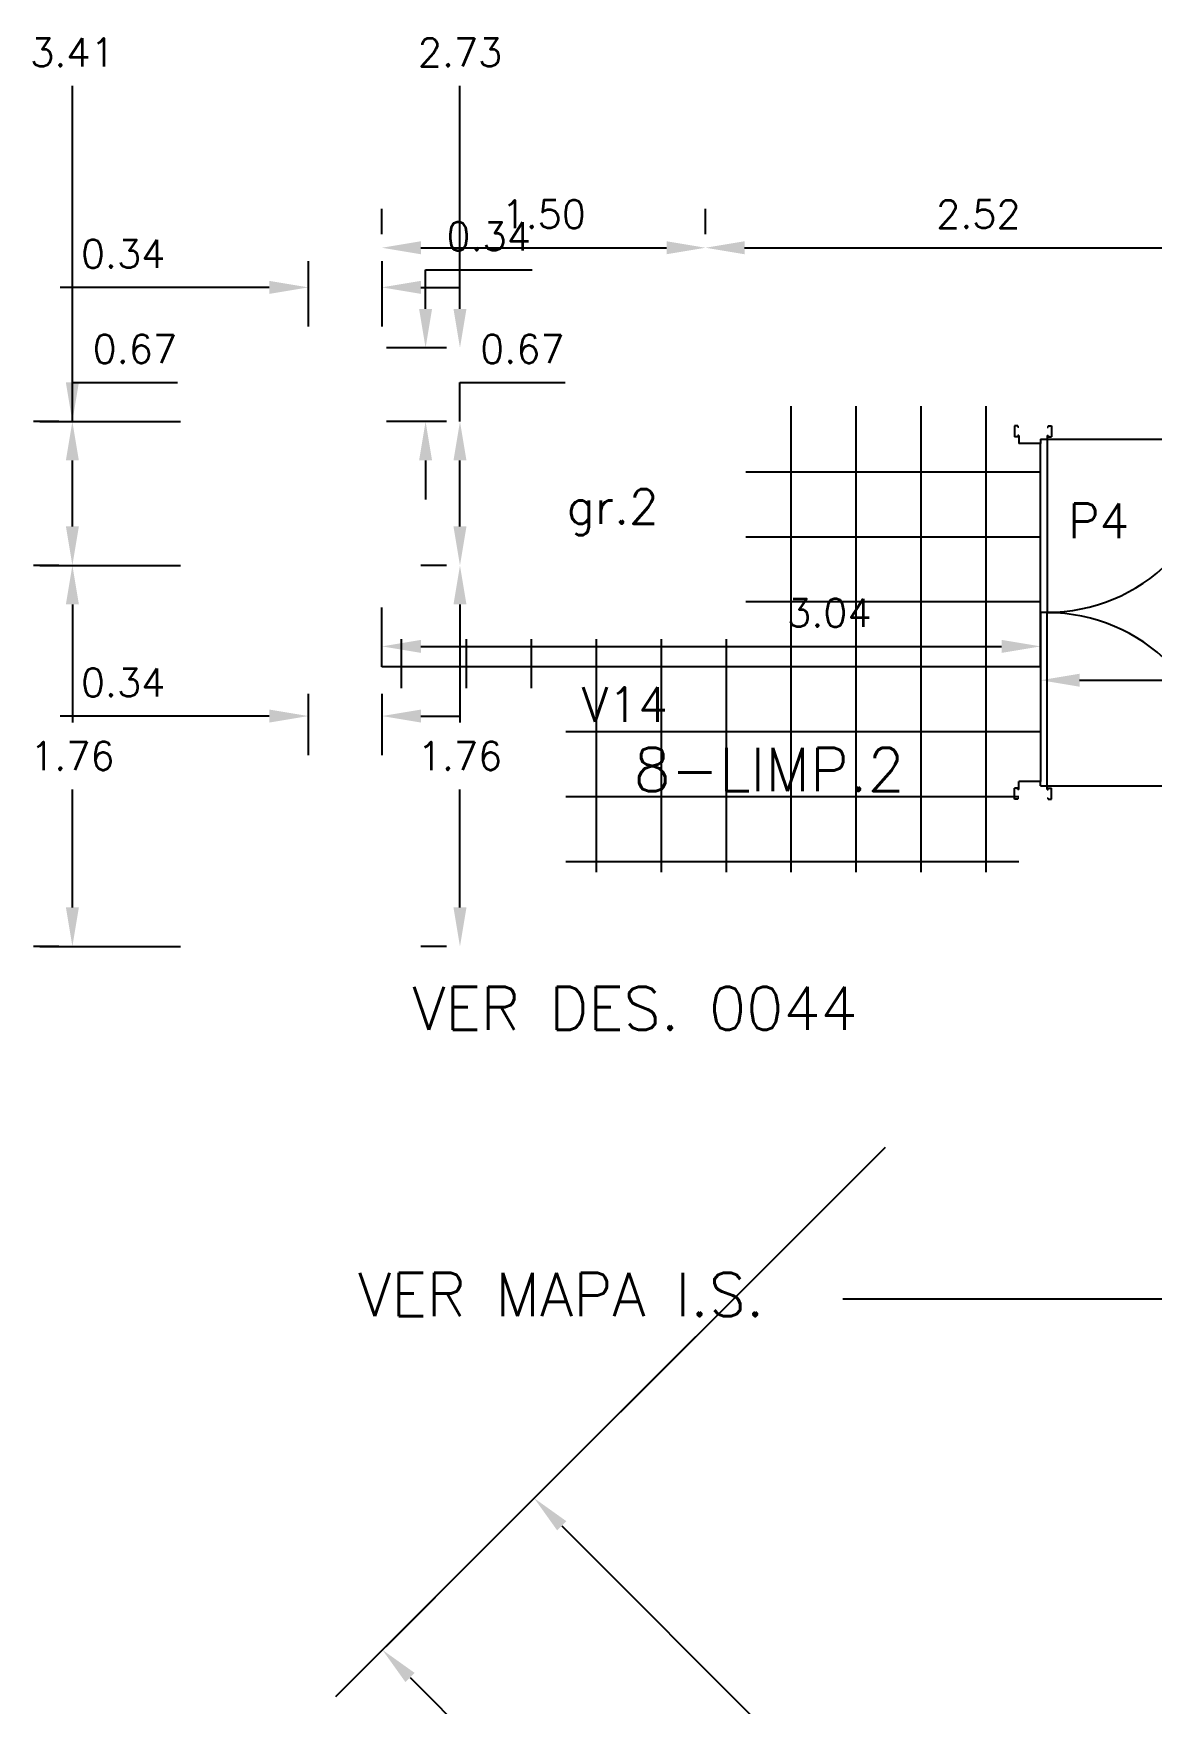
# Model space of a CAD drawing. Extents: x 19.8 to 90.6, y 5.5 to 74.
# Drawn here: x 19.97 to 25.14, y 34.26 to 41.97 of the extents above; entities that cross this region are included whole.
import ezdxf

# ---------------------------------------------------------------- set-up
doc = ezdxf.new("R2010")
doc.units = 0
doc.header["$MEASUREMENT"] = 0
doc.linetypes.add('Default', pattern=[0])
doc.linetypes.add('Solid', pattern=[0])
doc.layers.get('DEFPOINTS').update_dxf_attribs({"linetype": 'Solid'})
for name, color, linetype in [('Dimensions (COTAS)', 212, 'Solid'), ('Text O', 212, 'Default'), ('VAO', 132, 'Default')]:
    doc.layers.add(name, color=color, linetype=linetype)
doc.layers.add('PAVM', color=8, linetype='Continuous', plot=False)
doc.styles.add('Simplex', font='SIMPLEX.SHX')
doc.dimstyles.get("Standard").update_dxf_attribs({"dimtxt": 0.13, "dimasz": 0.18, "dimexe": 0.18, "dimexo": 0.0625, "dimgap": 0.09, "dimtad": 1, "dimtih": 1, "dimtoh": 1, "dimzin": 0, "dimdsep": 46, "dimtxsty": 'Simplex', "dimcen": 0.09, "dimadec": 0, "dimazin": 0, "dimtfac": 1, "dimtofl": 0, "dimtmove": 0, "dimatfit": 3, "dimfxl": 1, "dimtolj": 1, "dimtzin": 0, "dimarcsym": 0})

# ---------------------------------------------------------------- blocks, each defined once
blk = doc.blocks.new('*D20')
at = {"layer": 'DEFPOINTS', "color": 0, "transparency": 16777216}
for p in [(23.9492, 36.8731), (21.5836, 34.5076), (50.4657, 10.3566)]:
    blk.add_point(p, dxfattribs=at)
at = {"layer": 'Dimensions (COTAS)', "color": 0, "lineweight": -2, "transparency": 16777216}
for p, q in [((23.905, 36.8289), (21.4563, 34.3803)), ((21.7109, 34.3803), (34.6869, 21.4043)), ((47.9728, 8.1183), (34.9969, 21.0943)), ((50.4215, 10.3124), (47.9728, 7.8638))]:
    blk.add_line(p, q, dxfattribs=at)
at = {"layer": 'Dimensions (COTAS)', "color": 0, "transparency": 16777216}
for points in [[(21.7321, 34.4015), (21.6897, 34.3591), (21.5836, 34.5076)], [(47.9941, 8.1395), (47.9516, 8.0971), (48.1001, 7.9911)]]:
    blk.add_solid(points, dxfattribs=at)
at = {"layer": 'Dimensions (COTAS)', "color": 0, "transparency": 16777216, "insert": (34.8419, 21.2493), "char_height": 0.13, "attachment_point": 5, "rotation": 270, "style": 'Simplex'}
blk.add_mtext('\\A1;37.50', dxfattribs=at)
blk = doc.blocks.new('*D84')
at = {"layer": 'DEFPOINTS', "color": 0, "transparency": 16777216}
for p in [(24.6237, 39.1431), (21.581, 38.9868), (24.6237, 38.9868)]:
    blk.add_point(p, dxfattribs=at)
at = {"layer": 'Dimensions (COTAS)', "color": 0, "lineweight": -2, "transparency": 16777216}
for p, q in [((21.581, 39.0493), (21.581, 39.3231)), ((24.6237, 39.0493), (24.6237, 39.3231)), ((21.761, 39.1431), (24.4437, 39.1431))]:
    blk.add_line(p, q, dxfattribs=at)
at = {"layer": 'Dimensions (COTAS)', "color": 0, "transparency": 16777216}
for points in [[(21.761, 39.1731), (21.761, 39.1131), (21.581, 39.1431)], [(24.4437, 39.1731), (24.4437, 39.1131), (24.6237, 39.1431)]]:
    blk.add_solid(points, dxfattribs=at)
at = {"layer": 'Dimensions (COTAS)', "color": 0, "transparency": 16777216, "insert": (23.6478, 39.2981), "char_height": 0.13, "attachment_point": 5, "style": 'Simplex'}
blk.add_mtext('\\A1;3.04', dxfattribs=at)
blk = doc.blocks.new('*D85')
at = {"layer": 'DEFPOINTS', "color": 0, "transparency": 16777216}
for p in [(23.076, 40.9845), (25.596, 40.9845), (25.596, 40.9845)]:
    blk.add_point(p, dxfattribs=at)
at = {"layer": 'Dimensions (COTAS)', "color": 0, "lineweight": -2, "transparency": 16777216}
for p, q in [((23.076, 41.047), (23.076, 41.1645)), ((25.596, 41.047), (25.596, 41.1645)), ((23.256, 40.9845), (25.416, 40.9845))]:
    blk.add_line(p, q, dxfattribs=at)
at = {"layer": 'Dimensions (COTAS)', "color": 0, "transparency": 16777216}
for points in [[(23.256, 41.0145), (23.256, 40.9545), (23.076, 40.9845)], [(25.416, 41.0145), (25.416, 40.9545), (25.596, 40.9845)]]:
    blk.add_solid(points, dxfattribs=at)
at = {"layer": 'Dimensions (COTAS)', "color": 0, "transparency": 16777216, "insert": (24.336, 41.1395), "char_height": 0.13, "attachment_point": 5, "style": 'Simplex'}
blk.add_mtext('\\A1;2.52', dxfattribs=at)
blk = doc.blocks.new('*D88')
at = {"layer": 'DEFPOINTS', "color": 0, "transparency": 16777216}
for p in [(23.9492, 36.8731), (22.2844, 35.2083), (29.2525, 31.5698)]:
    blk.add_point(p, dxfattribs=at)
at = {"layer": 'Dimensions (COTAS)', "color": 0, "lineweight": -2, "transparency": 16777216}
for p, q in [((23.905, 36.8289), (22.1571, 35.081)), ((22.4117, 35.081), (24.781, 32.7117)), ((27.4604, 30.0323), (25.091, 32.4017)), ((29.2083, 31.5256), (27.4604, 29.7777))]:
    blk.add_line(p, q, dxfattribs=at)
at = {"layer": 'Dimensions (COTAS)', "color": 0, "transparency": 16777216}
for points in [[(22.4329, 35.1023), (22.3904, 35.0598), (22.2844, 35.2083)], [(27.4816, 30.0535), (27.4392, 30.0111), (27.5877, 29.905)]]:
    blk.add_solid(points, dxfattribs=at)
at = {"layer": 'Dimensions (COTAS)', "color": 0, "transparency": 16777216, "insert": (24.936, 32.5567), "char_height": 0.13, "attachment_point": 5, "rotation": 270, "style": 'Simplex'}
blk.add_mtext('\\A1;7.50', dxfattribs=at)
blk = doc.blocks.new('*D89')
at = {"layer": 'DEFPOINTS', "color": 0, "transparency": 16777216}
for p in [(21.9416, 43.2521), (21.9416, 43.2521), (21.9416, 40.5221)]:
    blk.add_point(p, dxfattribs=at)
at = {"layer": 'Dimensions (COTAS)', "color": 0, "lineweight": -2, "transparency": 16777216}
for p, q in [((21.8791, 43.2521), (21.7616, 43.2521)), ((21.9416, 43.0721), (21.9416, 42.0421)), ((21.9416, 40.7021), (21.9416, 41.7321)), ((21.8791, 40.5221), (21.7616, 40.5221))]:
    blk.add_line(p, q, dxfattribs=at)
at = {"layer": 'Dimensions (COTAS)', "color": 0, "transparency": 16777216}
for points in [[(21.9116, 43.0721), (21.9716, 43.0721), (21.9416, 43.2521)], [(21.9116, 40.7021), (21.9716, 40.7021), (21.9416, 40.5221)]]:
    blk.add_solid(points, dxfattribs=at)
at = {"layer": 'Dimensions (COTAS)', "color": 0, "transparency": 16777216, "insert": (21.9416, 41.8871), "char_height": 0.13, "attachment_point": 5, "style": 'Simplex'}
blk.add_mtext('\\A1;2.73', dxfattribs=at)
blk = doc.blocks.new('*D90')
at = {"layer": 'DEFPOINTS', "color": 0, "transparency": 16777216}
for p in [(20.1514, 43.5921), (20.1514, 43.5921), (20.1514, 40.1821)]:
    blk.add_point(p, dxfattribs=at)
at = {"layer": 'Dimensions (COTAS)', "color": 0, "lineweight": -2, "transparency": 16777216}
for p, q in [((20.0889, 43.5921), (19.9714, 43.5921)), ((20.1514, 43.4121), (20.1514, 42.0421)), ((20.1514, 40.3621), (20.1514, 41.7321)), ((20.0889, 40.1821), (19.9714, 40.1821))]:
    blk.add_line(p, q, dxfattribs=at)
at = {"layer": 'Dimensions (COTAS)', "color": 0, "transparency": 16777216}
for points in [[(20.1214, 43.4121), (20.1814, 43.4121), (20.1514, 43.5921)], [(20.1214, 40.3621), (20.1814, 40.3621), (20.1514, 40.1821)]]:
    blk.add_solid(points, dxfattribs=at)
at = {"layer": 'Dimensions (COTAS)', "color": 0, "transparency": 16777216, "insert": (20.1514, 41.8871), "char_height": 0.13, "attachment_point": 5, "style": 'Simplex'}
blk.add_mtext('\\A1;3.41', dxfattribs=at)
blk = doc.blocks.new('L')
at = {"color": 0}
blk.add_line((0, 0.15), (0, -0.5), dxfattribs=at)
blk = doc.blocks.new('*D92')
at = {"layer": 'DEFPOINTS', "color": 0, "transparency": 16777216}
for p in [(21.241, 40.9845), (21.581, 40.9845), (21.581, 40.8015)]:
    blk.add_point(p, dxfattribs=at)
at = {"layer": 'Dimensions (COTAS)', "color": 0, "lineweight": -2, "transparency": 16777216}
for p, q in [((21.241, 40.922), (21.241, 40.6215)), ((21.581, 40.922), (21.581, 40.6215)), ((21.061, 40.8015), (20.0948, 40.8015)), ((21.761, 40.8015), (21.941, 40.8015))]:
    blk.add_line(p, q, dxfattribs=at)
at = {"layer": 'Dimensions (COTAS)', "color": 0, "transparency": 16777216}
for points in [[(21.061, 40.8315), (21.061, 40.7715), (21.241, 40.8015)], [(21.761, 40.8315), (21.761, 40.7715), (21.581, 40.8015)]]:
    blk.add_solid(points, dxfattribs=at)
at = {"layer": 'Dimensions (COTAS)', "color": 0, "transparency": 16777216, "insert": (20.386, 40.9565), "char_height": 0.13, "attachment_point": 5, "style": 'Simplex'}
blk.add_mtext('\\A1;0.34', dxfattribs=at)
blk = doc.blocks.new('*D93')
at = {"layer": 'DEFPOINTS', "color": 0, "transparency": 16777216}
for p in [(21.241, 38.9868), (21.581, 38.9868), (21.581, 38.8213)]:
    blk.add_point(p, dxfattribs=at)
at = {"layer": 'Dimensions (COTAS)', "color": 0, "lineweight": -2, "transparency": 16777216}
for p, q in [((21.241, 38.9243), (21.241, 38.6413)), ((21.581, 38.9243), (21.581, 38.6413)), ((21.061, 38.8213), (20.0948, 38.8213)), ((21.761, 38.8213), (21.941, 38.8213))]:
    blk.add_line(p, q, dxfattribs=at)
at = {"layer": 'Dimensions (COTAS)', "color": 0, "transparency": 16777216}
for points in [[(21.061, 38.8513), (21.061, 38.7913), (21.241, 38.8213)], [(21.761, 38.8513), (21.761, 38.7913), (21.581, 38.8213)]]:
    blk.add_solid(points, dxfattribs=at)
at = {"layer": 'Dimensions (COTAS)', "color": 0, "transparency": 16777216, "insert": (20.386, 38.9763), "char_height": 0.13, "attachment_point": 5, "style": 'Simplex'}
blk.add_mtext('\\A1;0.34', dxfattribs=at)
blk = doc.blocks.new('*D94')
at = {"layer": 'DEFPOINTS', "color": 0, "transparency": 16777216}
for p in [(20.1514, 40.1821), (20.1514, 40.1821), (20.1514, 39.5171)]:
    blk.add_point(p, dxfattribs=at)
at = {"layer": 'Dimensions (COTAS)', "color": 0, "lineweight": -2, "transparency": 16777216}
for p, q in [((20.1514, 40.1821), (20.1514, 40.3621)), ((20.1514, 40.3621), (20.6376, 40.3621)), ((20.0889, 40.1821), (19.9714, 40.1821)), ((20.1514, 39.6971), (20.1514, 40.0021)), ((20.0889, 39.5171), (19.9714, 39.5171))]:
    blk.add_line(p, q, dxfattribs=at)
at = {"layer": 'Dimensions (COTAS)', "color": 0, "transparency": 16777216}
for points in [[(20.1214, 40.0021), (20.1814, 40.0021), (20.1514, 40.1821)], [(20.1214, 39.6971), (20.1814, 39.6971), (20.1514, 39.5171)]]:
    blk.add_solid(points, dxfattribs=at)
at = {"layer": 'Dimensions (COTAS)', "color": 0, "transparency": 16777216, "insert": (20.4395, 40.5171), "char_height": 0.13, "attachment_point": 5, "style": 'Simplex'}
blk.add_mtext('\\A1;0.67', dxfattribs=at)
blk = doc.blocks.new('*D95')
at = {"layer": 'DEFPOINTS', "color": 0, "transparency": 16777216}
for p in [(20.1514, 39.5171), (20.1514, 39.5171), (20.1514, 37.7571)]:
    blk.add_point(p, dxfattribs=at)
at = {"layer": 'Dimensions (COTAS)', "color": 0, "lineweight": -2, "transparency": 16777216}
for p, q in [((20.0889, 39.5171), (19.9714, 39.5171)), ((20.1514, 39.3371), (20.1514, 38.7921)), ((20.1514, 37.9371), (20.1514, 38.4821)), ((20.0889, 37.7571), (19.9714, 37.7571))]:
    blk.add_line(p, q, dxfattribs=at)
at = {"layer": 'Dimensions (COTAS)', "color": 0, "transparency": 16777216}
for points in [[(20.1214, 39.3371), (20.1814, 39.3371), (20.1514, 39.5171)], [(20.1214, 37.9371), (20.1814, 37.9371), (20.1514, 37.7571)]]:
    blk.add_solid(points, dxfattribs=at)
at = {"layer": 'Dimensions (COTAS)', "color": 0, "transparency": 16777216, "insert": (20.1514, 38.6371), "char_height": 0.13, "attachment_point": 5, "style": 'Simplex'}
blk.add_mtext('\\A1;1.76', dxfattribs=at)
blk = doc.blocks.new('*D96')
at = {"layer": 'DEFPOINTS', "color": 0, "transparency": 16777216}
for p in [(21.9416, 39.5171), (21.9416, 39.5171), (21.9416, 37.7571)]:
    blk.add_point(p, dxfattribs=at)
at = {"layer": 'Dimensions (COTAS)', "color": 0, "lineweight": -2, "transparency": 16777216}
for p, q in [((21.8791, 39.5171), (21.7616, 39.5171)), ((21.9416, 39.3371), (21.9416, 38.7921)), ((21.9416, 37.9371), (21.9416, 38.4821)), ((21.8791, 37.7571), (21.7616, 37.7571))]:
    blk.add_line(p, q, dxfattribs=at)
at = {"layer": 'Dimensions (COTAS)', "color": 0, "transparency": 16777216}
for points in [[(21.9116, 39.3371), (21.9716, 39.3371), (21.9416, 39.5171)], [(21.9116, 37.9371), (21.9716, 37.9371), (21.9416, 37.7571)]]:
    blk.add_solid(points, dxfattribs=at)
at = {"layer": 'Dimensions (COTAS)', "color": 0, "transparency": 16777216, "insert": (21.9416, 38.6371), "char_height": 0.13, "attachment_point": 5, "style": 'Simplex'}
blk.add_mtext('\\A1;1.76', dxfattribs=at)
blk = doc.blocks.new('*D97')
at = {"layer": 'DEFPOINTS', "color": 0, "transparency": 16777216}
for p in [(21.9416, 40.1821), (21.9416, 40.1821), (21.9416, 39.5171)]:
    blk.add_point(p, dxfattribs=at)
at = {"layer": 'Dimensions (COTAS)', "color": 0, "lineweight": -2, "transparency": 16777216}
for p, q in [((21.9416, 40.1821), (21.9416, 40.3621)), ((21.9416, 40.3621), (22.4277, 40.3621)), ((21.8791, 40.1821), (21.7616, 40.1821)), ((21.9416, 39.6971), (21.9416, 40.0021)), ((21.8791, 39.5171), (21.7616, 39.5171))]:
    blk.add_line(p, q, dxfattribs=at)
at = {"layer": 'Dimensions (COTAS)', "color": 0, "transparency": 16777216}
for points in [[(21.9116, 40.0021), (21.9716, 40.0021), (21.9416, 40.1821)], [(21.9116, 39.6971), (21.9716, 39.6971), (21.9416, 39.5171)]]:
    blk.add_solid(points, dxfattribs=at)
at = {"layer": 'Dimensions (COTAS)', "color": 0, "transparency": 16777216, "insert": (22.2297, 40.5171), "char_height": 0.13, "attachment_point": 5, "style": 'Simplex'}
blk.add_mtext('\\A1;0.67', dxfattribs=at)
blk = doc.blocks.new('*D98')
at = {"layer": 'DEFPOINTS', "color": 0, "transparency": 16777216}
for p in [(21.581, 40.9845), (23.076, 40.9845), (23.076, 40.9845)]:
    blk.add_point(p, dxfattribs=at)
at = {"layer": 'Dimensions (COTAS)', "color": 0, "lineweight": -2, "transparency": 16777216}
for p, q in [((21.581, 41.047), (21.581, 41.1645)), ((23.076, 41.047), (23.076, 41.1645)), ((21.761, 40.9845), (22.896, 40.9845))]:
    blk.add_line(p, q, dxfattribs=at)
at = {"layer": 'Dimensions (COTAS)', "color": 0, "transparency": 16777216}
for points in [[(21.761, 41.0145), (21.761, 40.9545), (21.581, 40.9845)], [(22.896, 41.0145), (22.896, 40.9545), (23.076, 40.9845)]]:
    blk.add_solid(points, dxfattribs=at)
at = {"layer": 'Dimensions (COTAS)', "color": 0, "transparency": 16777216, "insert": (22.3285, 41.1395), "char_height": 0.13, "attachment_point": 5, "style": 'Simplex'}
blk.add_mtext('\\A1;1.50', dxfattribs=at)
blk = doc.blocks.new('*D99')
at = {"layer": 'DEFPOINTS', "color": 0, "transparency": 16777216}
for p in [(21.7829, 40.5221), (21.9416, 40.5221), (21.9416, 40.1821)]:
    blk.add_point(p, dxfattribs=at)
at = {"layer": 'Dimensions (COTAS)', "color": 0, "lineweight": -2, "transparency": 16777216}
for p, q in [((21.7829, 40.7021), (21.7829, 40.8821)), ((21.7829, 40.8821), (22.2753, 40.8821)), ((21.8791, 40.5221), (21.6029, 40.5221)), ((21.8791, 40.1821), (21.6029, 40.1821)), ((21.7829, 40.0021), (21.7829, 39.8221))]:
    blk.add_line(p, q, dxfattribs=at)
at = {"layer": 'Dimensions (COTAS)', "color": 0, "transparency": 16777216}
for points in [[(21.7529, 40.7021), (21.8129, 40.7021), (21.7829, 40.5221)], [(21.7529, 40.0021), (21.8129, 40.0021), (21.7829, 40.1821)]]:
    blk.add_solid(points, dxfattribs=at)
at = {"layer": 'Dimensions (COTAS)', "color": 0, "transparency": 16777216, "insert": (22.0741, 41.0371), "char_height": 0.13, "attachment_point": 5, "style": 'Simplex'}
blk.add_mtext('\\A1;0.34', dxfattribs=at)
blk = doc.blocks.new('*D124')
at = {"layer": 'DEFPOINTS', "color": 0, "transparency": 16777216}
for p in [(24.6237, 38.9868), (26.811, 38.9868), (26.811, 38.1817)]:
    blk.add_point(p, dxfattribs=at)
at = {"layer": 'Dimensions (COTAS)', "color": 0, "lineweight": -2, "transparency": 16777216}
for p, q in [((24.6237, 39.0493), (24.6237, 39.1668)), ((26.811, 38.2442), (26.811, 39.1668)), ((24.8037, 38.9868), (26.631, 38.9868))]:
    blk.add_line(p, q, dxfattribs=at)
at = {"layer": 'Dimensions (COTAS)', "color": 0, "transparency": 16777216}
for points in [[(24.8037, 39.0168), (24.8037, 38.9568), (24.6237, 38.9868)], [(26.631, 39.0168), (26.631, 38.9568), (26.811, 38.9868)]]:
    blk.add_solid(points, dxfattribs=at)
at = {"layer": 'Dimensions (COTAS)', "color": 0, "transparency": 16777216, "insert": (25.7174, 39.1418), "char_height": 0.13, "attachment_point": 5, "style": 'Simplex'}
blk.add_mtext('\\A1;2.19', dxfattribs=at)
blk = doc.blocks.new('PD80-13')
at = {"color": 0}
for p, q in [((0, 0), (0, 0.7989)), ((1.6, 0), (1.6, 0.7989)), ((-0.0619, 0.005), (-0.0619, 0.02)), ((-0.0619, 0.02), (-0.0119, 0.02)), ((-0.0619, 0.005), (-0.0569, 0.005)), ((-0.0569, 0), (-0.0569, 0.005)), ((-0.0169, 0), (-0.0169, 0.005)), ((-0.0169, 0.005), (-0.0119, 0.005)), ((-0.0169, 0), (0, 0)), ((-0.0119, 0.005), (-0.0119, 0.02)), ((0, -0.03), (0, 0)), ((0, 0), (0.8, 0)), ((1.6, 0), (0.8, 0)), ((1.6, -0.03), (1.6, 0)), ((1.6169, 0), (1.6, 0)), ((1.6619, 0.02), (1.6119, 0.02)), ((1.6119, 0.005), (1.6119, 0.02)), ((1.6169, 0.005), (1.6119, 0.005)), ((1.6169, 0), (1.6169, 0.005)), ((1.6619, 0.005), (1.6569, 0.005)), ((1.6569, 0), (1.6569, 0.005)), ((1.6619, 0.005), (1.6619, 0.02)), ((0, -0.03), (0.02, -0.03)), ((0.02, -0.03), (0.02, -0.13)), ((0.8, -0.03), (0.02, -0.03)), ((0.8, 0), (0.8, -0.03)), ((0.8, 0), (0.8, -0.03)), ((0.8, -0.03), (1.58, -0.03)), ((1.58, -0.03), (1.58, -0.13)), ((1.6, -0.03), (1.58, -0.03)), ((-0.0619, -0.135), (-0.0619, -0.15)), ((-0.0619, -0.135), (-0.0569, -0.135)), ((-0.0619, -0.15), (-0.0119, -0.15)), ((-0.0569, -0.13), (-0.0569, -0.135)), ((-0.0169, -0.13), (-0.0169, -0.135)), ((-0.0169, -0.13), (0.02, -0.13)), ((-0.0169, -0.135), (-0.0119, -0.135)), ((-0.0119, -0.135), (-0.0119, -0.15)), ((1.6169, -0.13), (1.58, -0.13)), ((1.6169, -0.135), (1.6119, -0.135)), ((1.6119, -0.135), (1.6119, -0.15)), ((1.6619, -0.15), (1.6119, -0.15)), ((1.6169, -0.13), (1.6169, -0.135)), ((1.6569, -0.13), (1.6569, -0.135)), ((1.6619, -0.135), (1.6569, -0.135)), ((1.6619, -0.135), (1.6619, -0.15))]:
    blk.add_line(p, q, dxfattribs=at)
for centre, start, end in [((0, 0), 360, 90), ((1.6, 0), 90, 180)]:
    blk.add_arc(centre, 0.7989, start, end, dxfattribs=at)

msp = doc.modelspace()

# ---------------------------------------------------------------- linework, layer by layer
at = {"layer": 'PAVM'}
for p, q in [((23.4706, 40.2521), (23.4706, 38.0996)), ((23.7706, 40.2521), (23.7706, 38.0996)), ((24.0706, 40.2521), (24.0706, 38.0996)), ((24.3706, 40.2521), (24.3706, 38.0996)), ((23.2614, 39.9499), (24.6237, 39.9499)), ((23.2614, 39.6499), (24.6237, 39.6499)), ((23.2614, 39.3499), (24.6237, 39.3499)), ((21.6706, 39.1771), (21.6706, 38.9496)), ((21.9706, 39.1771), (21.9706, 38.9496)), ((22.2706, 39.1771), (22.2706, 38.9496)), ((22.5706, 39.1771), (22.5706, 38.0996)), ((22.8706, 39.1771), (22.8706, 38.0996)), ((23.1706, 39.1771), (23.1706, 38.0996)), ((21.5806, 39.0499), (24.6237, 39.0499)), ((22.4306, 38.7499), (24.6237, 38.7499)), ((22.4306, 38.4499), (24.5237, 38.4499)), ((22.4306, 38.1499), (24.5237, 38.1499))]:
    msp.add_line(p, q, dxfattribs=at)
at = {"layer": 'Text O', "color": 7}
msp.add_line((27.1128, 36.1278), (23.7096, 36.1278), dxfattribs=at)

# ---------------------------------------------------------------- block references
at = {"layer": 'Dimensions (COTAS)', "rotation": 90.00000000000323}
for p in [(20.1514, 40.1821), (20.1514, 39.5171), (20.1514, 37.7571)]:
    msp.add_blockref('L', p, dxfattribs=at)
at = {"layer": 'Dimensions (COTAS)', "xscale": -1, "rotation": 135.0000000000032}
for p in [(22.1814, 35.1054), (21.4743, 34.3983)]:
    msp.add_blockref('L', p, dxfattribs=at)
at = {"layer": 'VAO', "rotation": 269.9999999984854}
msp.add_blockref('PD80-13', (24.6537, 40.0996), dxfattribs=at)

# ---------------------------------------------------------------- texts
at = {"layer": 'Text O', "style": 'Simplex'}
for s, p in [('gr.2', (22.4343, 39.7097)), ('P4', (24.7514, 39.6433)), ('V14', (22.5037, 38.7945))]:
    msp.add_text(s, height=0.16, dxfattribs=at).set_placement(p)
at = {"layer": 'Text O', "color": 7, "style": 'Simplex'}
for s, p in [('8-LIMP.2', (22.7438, 38.4744)), ('VER DES. 0044', (21.7208, 37.3712)), ('VER MAPA I.S.', (21.4709, 36.049))]:
    msp.add_text(s, height=0.2, dxfattribs=at).set_placement(p)

# ---------------------------------------------------------------- dimensions: what is measured, and where the dimension line sits
at = {"layer": 'Dimensions (COTAS)'}
for base, p1, p2, angle, picture, middle in [((20.1514, 43.5921), (20.1514, 40.1821), (20.1514, 43.5921), 90, '*D90', (20.1514, 41.8871)), ((21.9416, 43.2521), (21.9416, 40.5221), (21.9416, 43.2521), 90, '*D89', (21.9416, 41.8871)), ((23.0760099, 40.9845344), (21.5810098, 40.9845344), (23.0760099, 40.9845344), 0, '*D98', (22.3285099, 41.1395344)), ((25.596, 40.9845), (23.076, 40.9845), (25.596, 40.9845), 0, '*D85', (24.336, 41.1395)), ((20.151379, 40.182089), (20.151379, 39.517088), (20.151379, 40.182089), 90, '*D94', (20.439474, 40.517089)), ((21.94156, 40.18209), (21.94156, 39.51713), (21.94156, 40.18209), 90, '*D97', (22.22965, 40.51709)), ((20.1514, 39.5171), (20.1514, 37.7571), (20.1514, 39.5171), 90, '*D95', (20.1514, 38.6371)), ((21.9416, 39.5171), (21.9416, 37.7571), (21.9416, 39.5171), 90, '*D96', (21.9416, 38.6371)), ((26.811, 38.9868), (24.6237, 38.9868), (26.811, 38.1817), 0, '*D124', (25.7174, 39.1418))]:
    dim = msp.add_linear_dim(base=base, p1=p1, p2=p2, angle=angle, dimstyle='Standard', dxfattribs=at)
    dim.commit()
    dim.dimension.update_dxf_attribs({"geometry": picture, "text_midpoint": middle})
for base, p1, p2, angle, picture, middle in [((21.7829, 40.5221), (21.9416, 40.1821), (21.9416, 40.5221), 90, '*D99', (22.0741, 40.8821)), ((21.581, 40.8015), (21.241, 40.9845), (21.581, 40.9845), 0, '*D92', (20.386, 40.8015)), ((24.6237, 39.1431), (21.581, 38.9868), (24.6237, 38.9868), 0, '*D84', (23.6478, 39.1431)), ((21.581, 38.8213), (21.241, 38.9868), (21.581, 38.9868), 0, '*D93', (20.386, 38.8213))]:
    dim = msp.add_linear_dim(base=base, p1=p1, p2=p2, angle=angle, dimstyle='Standard', dxfattribs=at)
    dim.commit()
    dim.dimension.update_dxf_attribs({"geometry": picture, "text_midpoint": middle, "dimtype": 160})
for base, p1, picture, middle in [((21.5836, 34.5076), (50.4657, 10.3566), '*D20', (34.8419, 21.2493)), ((22.2844, 35.2083), (29.2525, 31.5698), '*D88', (24.936, 32.5567))]:
    dim = msp.add_linear_dim(base=base, p1=p1, p2=(23.9492, 36.8731), angle=315, dimstyle='Standard', dxfattribs=at)
    dim.commit()
    dim.dimension.update_dxf_attribs({"geometry": picture, "text_midpoint": middle, "dimtype": 160, "text_rotation": -90})

doc.saveas('drawing.dxf')
